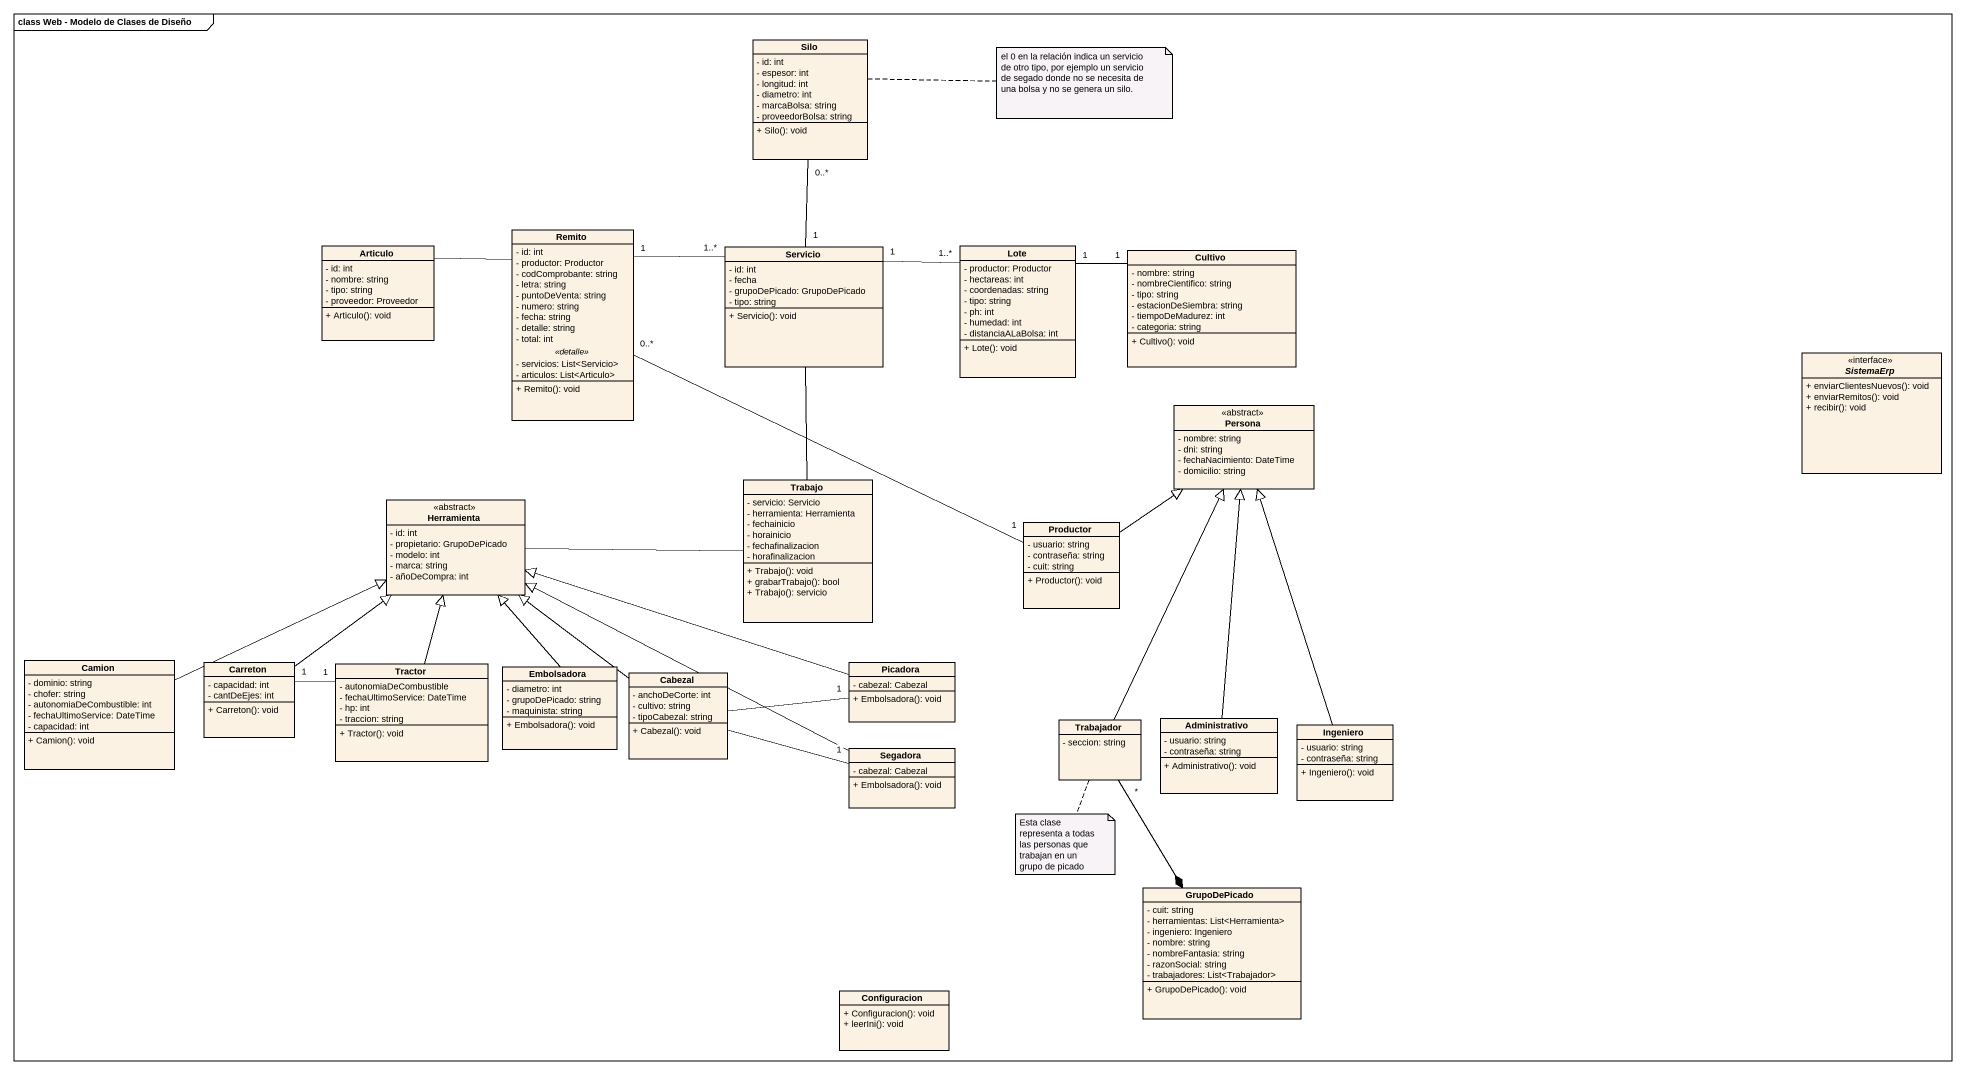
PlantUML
@startuml
mainframe class Web - Modelo de Clases de Diseño
hide circle
hide empty members
skinparam classAttributeIconSize 0
class Silo {
  - id: int
  - espesor: int
  - longitud: int
  - diametro: int
  - marcaBolsa: string
  - proveedorBolsa: string
  + Silo(): void
}
class Articulo {
  - id: int
  - nombre: string
  - tipo: string
  - proveedor: Proveedor
  + Articulo(): void
}
class Remito {
  - id: int
  - productor: Productor
  - codComprobante: string
  - letra: string
  - puntoDeVenta: string
  - numero: string
  - fecha: string
  - detalle: string
  - total: int
  .. <<detalle>> ..
  - servicios: List<Servicio>
  - articulos: List<Articulo>
  --
  + Remito(): void
}
class Servicio {
  - id: int
  - fecha
  - grupoDePicado: GrupoDePicado
  - tipo: string
  + Servicio(): void
}
class Lote {
  - productor: Productor
  - hectareas: int
  - coordenadas: string
  - tipo: string
  - ph: int
  - humedad: int
  - distanciaALaBolsa: int
  + Lote(): void
}
class Cultivo {
  - nombre: string
  - nombreCientifico: string
  - tipo: string
  - estacionDeSiembra: string
  - tiempoDeMadurez: int
  - categoria: string
  + Cultivo(): void
}
interface SistemaErp <<interface>> {
  + enviarClientesNuevos(): void
  + enviarRemitos(): void
  + recibir(): void
}
class Persona <<abstract>> {
  - nombre: string
  - dni: string
  - fechaNacimiento: DateTime
  - domicilio: string
}
class Trabajo {
  - servicio: Servicio
  - herramienta: Herramienta
  - fechainicio
  - horainicio
  - fechafinalizacion
  - horafinalizacion
  + Trabajo(): void
  + grabarTrabajo(): bool
  + Trabajo(): servicio
}
class Herramienta <<abstract>> {
  - id: int
  - propietario: GrupoDePicado
  - modelo: int
  - marca: string
  - añoDeCompra: int
}
class Productor {
  - usuario: string
  - contraseña: string
  - cuit: string
  + Productor(): void
}
class Camion {
  - dominio: string
  - chofer: string
  - autonomiaDeCombustible: int
  - fechaUltimoService: DateTime
  - capacidad: int
  + Camion(): void
}
class Carreton {
  - capacidad: int
  - cantDeEjes: int
  + Carreton(): void
}
class Tractor {
  - autonomiaDeCombustible
  - fechaUltimoService: DateTime
  - hp: int
  - traccion: string
  + Tractor(): void
}
class Embolsadora {
  - diametro: int
  - grupoDePicado: string
  - maquinista: string
  + Embolsadora(): void
}
class Cabezal {
  - anchoDeCorte: int
  - cultivo: string
  - tipoCabezal: string
  + Cabezal(): void
}
class Picadora {
  - cabezal: Cabezal
  + Embolsadora(): void
}
class Segadora {
  - cabezal: Cabezal
  + Embolsadora(): void
}
class Trabajador {
  - seccion: string
}
class Administrativo {
  - usuario: string
  - contraseña: string
  + Administrativo(): void
}
class Ingeniero {
  - usuario: string
  - contraseña: string
  + Ingeniero(): void
}
class GrupoDePicado {
  - cuit: string
  - herramientas: List<Herramienta>
  - ingeniero: Ingeniero
  - nombre: string
  - nombreFantasia: string
  - razonSocial: string
  - trabajadores: List<Trabajador>
  + GrupoDePicado(): void
}
class Configuracion {
  + Configuracion(): void
  + leerIni(): void
}
Remito -left- Articulo
Remito "0..*" -right- "1" Productor
Servicio "1" -up- "0..*" Silo
Servicio "1..*" -left- "1" Remito
Servicio "1" -right- "1..*" Lote
Servicio -- Trabajo
Cultivo "1" -left- "1" Lote
Herramienta -right- Trabajo
Productor -up-|> Persona
Camion -right-|> Herramienta
Carreton -up-|> Herramienta
Carreton "1" -right- "1" Tractor
Tractor -up-|> Herramienta
Embolsadora -up-|> Herramienta
Cabezal -up-|> Herramienta
Cabezal -right- "1" Picadora
Cabezal -right- "1" Segadora
Picadora -left-|> Herramienta
Segadora -left-|> Herramienta
Trabajador -up-|> Persona
Trabajador "*" --* GrupoDePicado
Administrativo -up-|> Persona
Ingeniero -up-|> Persona
note right of Silo : el 0 en la relación indica un servicio de otro tipo, por ejemplo un servicio de segado donde no se necesita de una bolsa y no se genera un silo.
note bottom of Trabajador : Esta clase representa a todas las personas que trabajan en un grupo de picado
@enduml
